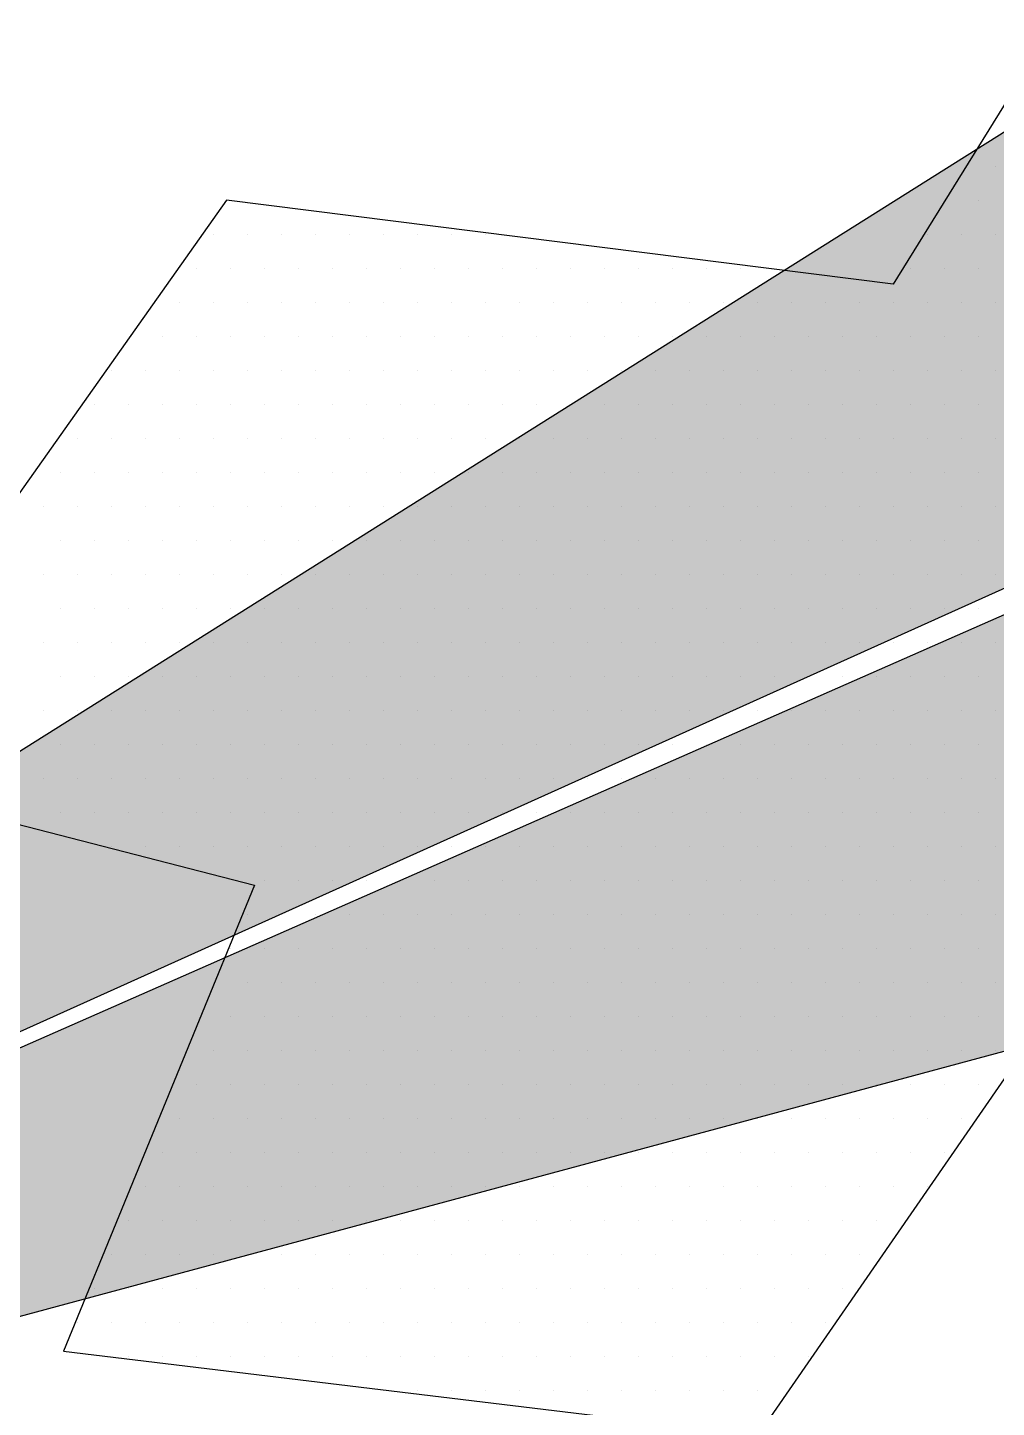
# Paper-space layout 'TOP_A1_00200_01-01-2017_MODELE' of a CAD drawing. Header units: metres. Extents: x 1274 to 2143, y 12 to 312.
# Drawn here: x 2041.346 to 2042.914, y 282.662 to 284.895 of the extents above; entities that cross this region are included whole.
import ezdxf

# ---------------------------------------------------------------- set-up
doc = ezdxf.new("R2010")
doc.units = ezdxf.units.M
doc.header["$LTSCALE"] = 2
doc.set_wipeout_variables(frame=1)
doc.linetypes.add('CACHEX2', pattern=[0.75, 0.5, -0.25])
for name, color, linetype in [('CARTOUCHE', 7, 'Continuous'), ('LOGO', 4, 'Continuous'), ('rosace', 7, 'Continuous')]:
    doc.layers.add(name, color=color, linetype=linetype)

# ---------------------------------------------------------------- blocks, each defined once
blk = doc.blocks.new('A$C715108E3')
at = {"layer": 'LOGO', "color": 131}
for p, q in [((-14.5836, -13.6058), (-14.5836, -13.6058)), ((-14.6407, -13.6984), (-14.6407, -13.6984)), ((-14.5613, -13.6984), (-14.5613, -13.6984)), ((-14.6971, -13.7897), (-14.6971, -13.7897)), ((-14.607, -13.7897), (-14.607, -13.7897)), ((-16.7004, -13.8809), (-16.7004, -13.8809)), ((-16.6712, -13.8809), (-16.6712, -13.8809)), ((-16.5793, -13.8809), (-16.5793, -13.8809)), ((-16.4873, -13.8809), (-16.4873, -13.8809)), ((-16.3953, -13.8809), (-16.3953, -13.8809)), ((-16.304, -13.8809), (-16.304, -13.8809)), ((-16.212, -13.8809), (-16.212, -13.8809)), ((-16.1203, -13.8809), (-16.1203, -13.8809)), ((-16.0287, -13.8809), (-16.0287, -13.8809)), ((-15.9369, -13.8809), (-15.9369, -13.8809)), ((-14.7543, -13.8809), (-14.7543, -13.8809)), ((-14.7445, -13.8809), (-14.7445, -13.8809)), ((-14.6527, -13.8809), (-14.6527, -13.8809)), ((-14.5613, -13.8809), (-14.5613, -13.8809)), ((-16.7658, -13.9735), (-16.7658, -13.9735)), ((-16.7169, -13.9735), (-16.7169, -13.9735)), ((-16.6249, -13.9735), (-16.6249, -13.9735)), ((-16.5336, -13.9735), (-16.5336, -13.9735)), ((-16.4418, -13.9735), (-16.4418, -13.9735)), ((-16.3497, -13.9735), (-16.3497, -13.9735)), ((-16.2577, -13.9735), (-16.2577, -13.9735)), ((-16.1666, -13.9735), (-16.1666, -13.9735)), ((-16.0744, -13.9735), (-16.0744, -13.9735)), ((-15.9828, -13.9735), (-15.9828, -13.9735)), ((-15.8915, -13.9735), (-15.8915, -13.9735)), ((-15.7995, -13.9735), (-15.7995, -13.9735)), ((-15.7075, -13.9735), (-15.7075, -13.9735)), ((-15.616, -13.9735), (-15.616, -13.9735)), ((-15.5242, -13.9735), (-15.5242, -13.9735)), ((-15.4324, -13.9735), (-15.4324, -13.9735)), ((-15.3409, -13.9735), (-15.3409, -13.9735)), ((-15.2491, -13.9735), (-15.2491, -13.9735)), ((-14.8107, -13.9735), (-14.8107, -13.9735)), ((-14.7903, -13.9735), (-14.7903, -13.9735)), ((-14.6988, -13.9735), (-14.6988, -13.9735)), ((-14.607, -13.9735), (-14.607, -13.9735)), ((-16.8306, -14.0648), (-16.8306, -14.0648)), ((-16.7626, -14.0648), (-16.7626, -14.0648)), ((-16.6712, -14.0648), (-16.6712, -14.0648)), ((-16.5793, -14.0648), (-16.5793, -14.0648)), ((-16.4873, -14.0648), (-16.4873, -14.0648)), ((-16.3953, -14.0648), (-16.3953, -14.0648)), ((-16.304, -14.0648), (-16.304, -14.0648)), ((-16.212, -14.0648), (-16.212, -14.0648)), ((-16.1203, -14.0648), (-16.1203, -14.0648)), ((-16.0287, -14.0648), (-16.0287, -14.0648)), ((-15.9369, -14.0648), (-15.9369, -14.0648)), ((-15.845, -14.0648), (-15.845, -14.0648)), ((-15.754, -14.0648), (-15.754, -14.0648)), ((-15.6619, -14.0648), (-15.6619, -14.0648)), ((-15.5699, -14.0648), (-15.5699, -14.0648)), ((-15.4786, -14.0648), (-15.4786, -14.0648)), ((-15.3866, -14.0648), (-15.3866, -14.0648)), ((-15.2948, -14.0648), (-15.2948, -14.0648)), ((-15.203, -14.0648), (-15.203, -14.0648)), ((-15.1117, -14.0648), (-15.1117, -14.0648)), ((-15.0197, -14.0648), (-15.0197, -14.0648)), ((-14.9278, -14.0648), (-14.9278, -14.0648)), ((-14.8364, -14.0648), (-14.8364, -14.0648)), ((-14.7444, -14.0648), (-14.7444, -14.0648)), ((-14.6527, -14.0648), (-14.6527, -14.0648)), ((-14.5611, -14.0648), (-14.5611, -14.0648)), ((-16.8957, -14.1574), (-16.8957, -14.1574)), ((-16.8087, -14.1574), (-16.8087, -14.1574)), ((-16.7169, -14.1574), (-16.7169, -14.1574)), ((-16.6249, -14.1574), (-16.6249, -14.1574)), ((-16.5336, -14.1574), (-16.5336, -14.1574)), ((-16.4418, -14.1574), (-16.4418, -14.1574)), ((-16.3497, -14.1574), (-16.3497, -14.1574)), ((-16.2577, -14.1574), (-16.2577, -14.1574)), ((-16.1666, -14.1574), (-16.1666, -14.1574)), ((-16.0744, -14.1574), (-16.0744, -14.1574)), ((-15.9828, -14.1574), (-15.9828, -14.1574)), ((-15.8915, -14.1574), (-15.8915, -14.1574)), ((-15.7995, -14.1574), (-15.7995, -14.1574)), ((-15.7075, -14.1574), (-15.7075, -14.1574)), ((-15.616, -14.1574), (-15.616, -14.1574)), ((-15.5242, -14.1574), (-15.5242, -14.1574)), ((-15.4324, -14.1574), (-15.4324, -14.1574)), ((-15.3409, -14.1574), (-15.3409, -14.1574)), ((-15.2491, -14.1574), (-15.2491, -14.1574)), ((-15.1572, -14.1574), (-15.1572, -14.1574)), ((-15.0652, -14.1574), (-15.0652, -14.1574)), ((-14.9739, -14.1574), (-14.9739, -14.1574)), ((-14.8819, -14.1574), (-14.8819, -14.1574)), ((-14.7903, -14.1574), (-14.7903, -14.1574)), ((-14.6988, -14.1574), (-14.6988, -14.1574)), ((-14.607, -14.1574), (-14.607, -14.1574)), ((-16.9605, -14.2488), (-16.9605, -14.2488)), ((-16.9463, -14.2488), (-16.9463, -14.2488)), ((-16.8544, -14.2488), (-16.8544, -14.2488)), ((-16.7626, -14.2488), (-16.7626, -14.2488)), ((-16.6712, -14.2488), (-16.6712, -14.2488)), ((-16.5793, -14.2488), (-16.5793, -14.2488)), ((-16.4873, -14.2488), (-16.4873, -14.2488)), ((-16.3953, -14.2488), (-16.3953, -14.2488)), ((-16.304, -14.2488), (-16.304, -14.2488)), ((-16.212, -14.2488), (-16.212, -14.2488)), ((-16.1203, -14.2488), (-16.1203, -14.2488)), ((-16.0287, -14.2488), (-16.0287, -14.2488)), ((-15.9369, -14.2488), (-15.9369, -14.2488)), ((-15.845, -14.2488), (-15.845, -14.2488)), ((-15.754, -14.2488), (-15.754, -14.2488)), ((-15.6619, -14.2488), (-15.6619, -14.2488)), ((-15.5699, -14.2488), (-15.5699, -14.2488)), ((-15.4786, -14.2488), (-15.4786, -14.2488)), ((-15.3866, -14.2488), (-15.3866, -14.2488)), ((-15.2948, -14.2488), (-15.2948, -14.2488)), ((-15.203, -14.2488), (-15.203, -14.2488)), ((-15.1117, -14.2488), (-15.1117, -14.2488)), ((-15.0197, -14.2488), (-15.0197, -14.2488)), ((-14.9278, -14.2488), (-14.9278, -14.2488)), ((-14.8364, -14.2488), (-14.8364, -14.2488)), ((-14.7444, -14.2488), (-14.7444, -14.2488)), ((-14.6527, -14.2488), (-14.6527, -14.2488)), ((-14.5611, -14.2488), (-14.5611, -14.2488)), ((-17.0254, -14.3401), (-17.0254, -14.3401)), ((-16.992, -14.3401), (-16.992, -14.3401)), ((-16.9002, -14.3401), (-16.9002, -14.3401)), ((-16.8087, -14.3401), (-16.8087, -14.3401)), ((-16.7169, -14.3401), (-16.7169, -14.3401)), ((-16.6249, -14.3401), (-16.6249, -14.3401)), ((-16.5336, -14.3401), (-16.5336, -14.3401)), ((-16.4418, -14.3401), (-16.4418, -14.3401)), ((-16.3497, -14.3401), (-16.3497, -14.3401)), ((-16.2577, -14.3401), (-16.2577, -14.3401)), ((-16.1666, -14.3401), (-16.1666, -14.3401)), ((-16.0744, -14.3401), (-16.0744, -14.3401)), ((-15.9828, -14.3401), (-15.9828, -14.3401)), ((-15.8915, -14.3401), (-15.8915, -14.3401)), ((-15.7995, -14.3401), (-15.7995, -14.3401)), ((-15.7075, -14.3401), (-15.7075, -14.3401)), ((-15.616, -14.3401), (-15.616, -14.3401)), ((-15.5242, -14.3401), (-15.5242, -14.3401)), ((-15.4324, -14.3401), (-15.4324, -14.3401)), ((-15.3409, -14.3401), (-15.3409, -14.3401)), ((-15.2491, -14.3401), (-15.2491, -14.3401)), ((-15.1572, -14.3401), (-15.1572, -14.3401)), ((-15.0652, -14.3401), (-15.0652, -14.3401)), ((-14.9739, -14.3401), (-14.9739, -14.3401)), ((-14.8819, -14.3401), (-14.8819, -14.3401)), ((-14.7903, -14.3401), (-14.7903, -14.3401)), ((-14.6988, -14.3401), (-14.6988, -14.3401)), ((-14.607, -14.3401), (-14.607, -14.3401)), ((-17.0906, -14.4325), (-17.0906, -14.4325)), ((-17.0377, -14.4325), (-17.0377, -14.4325)), ((-16.9463, -14.4325), (-16.9463, -14.4325)), ((-16.8544, -14.4325), (-16.8544, -14.4325)), ((-16.7626, -14.4325), (-16.7626, -14.4325)), ((-16.6712, -14.4325), (-16.6712, -14.4325)), ((-16.5793, -14.4325), (-16.5793, -14.4325)), ((-16.4873, -14.4325), (-16.4873, -14.4325)), ((-16.3953, -14.4325), (-16.3953, -14.4325)), ((-16.304, -14.4325), (-16.304, -14.4325)), ((-16.212, -14.4325), (-16.212, -14.4325)), ((-16.1203, -14.4325), (-16.1203, -14.4325)), ((-16.0287, -14.4325), (-16.0287, -14.4325)), ((-15.9369, -14.4325), (-15.9369, -14.4325)), ((-15.845, -14.4325), (-15.845, -14.4325)), ((-15.754, -14.4325), (-15.754, -14.4325)), ((-15.6619, -14.4325), (-15.6619, -14.4325)), ((-15.5699, -14.4325), (-15.5699, -14.4325)), ((-15.4786, -14.4325), (-15.4786, -14.4325)), ((-15.3866, -14.4325), (-15.3866, -14.4325)), ((-15.2948, -14.4325), (-15.2948, -14.4325)), ((-15.203, -14.4325), (-15.203, -14.4325)), ((-15.1117, -14.4325), (-15.1117, -14.4325)), ((-15.0197, -14.4325), (-15.0197, -14.4325)), ((-14.9278, -14.4325), (-14.9278, -14.4325)), ((-14.8364, -14.4325), (-14.8364, -14.4325)), ((-14.7444, -14.4325), (-14.7444, -14.4325)), ((-14.6527, -14.4325), (-14.6527, -14.4325)), ((-14.5611, -14.4325), (-14.5611, -14.4325)), ((-17.1551, -14.5238), (-17.1551, -14.5238)), ((-17.0838, -14.5238), (-17.0838, -14.5238)), ((-16.992, -14.5238), (-16.992, -14.5238)), ((-16.9002, -14.5238), (-16.9002, -14.5238)), ((-16.8087, -14.5238), (-16.8087, -14.5238)), ((-16.7169, -14.5238), (-16.7169, -14.5238)), ((-16.6249, -14.5238), (-16.6249, -14.5238)), ((-16.5336, -14.5238), (-16.5336, -14.5238)), ((-16.4418, -14.5238), (-16.4418, -14.5238)), ((-16.3497, -14.5238), (-16.3497, -14.5238)), ((-16.2577, -14.5238), (-16.2577, -14.5238)), ((-16.1666, -14.5238), (-16.1666, -14.5238)), ((-16.0744, -14.5238), (-16.0744, -14.5238)), ((-15.9828, -14.5238), (-15.9828, -14.5238)), ((-15.8915, -14.5238), (-15.8915, -14.5238)), ((-15.7995, -14.5238), (-15.7995, -14.5238)), ((-15.7075, -14.5238), (-15.7075, -14.5238)), ((-15.616, -14.5238), (-15.616, -14.5238)), ((-15.5242, -14.5238), (-15.5242, -14.5238)), ((-15.4324, -14.5238), (-15.4324, -14.5238)), ((-15.3409, -14.5238), (-15.3409, -14.5238)), ((-15.2491, -14.5238), (-15.2491, -14.5238)), ((-15.1572, -14.5238), (-15.1572, -14.5238)), ((-15.0652, -14.5238), (-15.0652, -14.5238)), ((-14.9739, -14.5238), (-14.9739, -14.5238)), ((-14.8819, -14.5238), (-14.8819, -14.5238)), ((-14.7903, -14.5238), (-14.7903, -14.5238)), ((-14.6988, -14.5238), (-14.6988, -14.5238)), ((-14.607, -14.5238), (-14.607, -14.5238)), ((-17.1296, -14.6152), (-17.1296, -14.6152)), ((-17.0377, -14.6152), (-17.0377, -14.6152)), ((-16.9463, -14.6152), (-16.9463, -14.6152)), ((-16.8544, -14.6152), (-16.8544, -14.6152)), ((-16.7626, -14.6152), (-16.7626, -14.6152)), ((-16.6712, -14.6152), (-16.6712, -14.6152)), ((-16.5793, -14.6152), (-16.5793, -14.6152)), ((-16.4873, -14.6152), (-16.4873, -14.6152)), ((-16.3953, -14.6152), (-16.3953, -14.6152)), ((-16.304, -14.6152), (-16.304, -14.6152)), ((-16.212, -14.6152), (-16.212, -14.6152)), ((-16.1203, -14.6152), (-16.1203, -14.6152)), ((-16.0287, -14.6152), (-16.0287, -14.6152)), ((-15.9369, -14.6152), (-15.9369, -14.6152)), ((-15.845, -14.6152), (-15.845, -14.6152)), ((-15.754, -14.6152), (-15.754, -14.6152)), ((-15.6619, -14.6152), (-15.6619, -14.6152)), ((-15.5699, -14.6152), (-15.5699, -14.6152)), ((-15.4786, -14.6152), (-15.4786, -14.6152)), ((-15.3866, -14.6152), (-15.3866, -14.6152)), ((-15.2948, -14.6152), (-15.2948, -14.6152)), ((-15.203, -14.6152), (-15.203, -14.6152)), ((-15.1117, -14.6152), (-15.1117, -14.6152)), ((-15.0197, -14.6152), (-15.0197, -14.6152)), ((-14.9278, -14.6152), (-14.9278, -14.6152)), ((-14.8364, -14.6152), (-14.8364, -14.6152)), ((-14.7444, -14.6152), (-14.7444, -14.6152)), ((-14.6527, -14.6152), (-14.6527, -14.6152)), ((-14.5611, -14.6152), (-14.5611, -14.6152)), ((-17.0838, -14.7076), (-17.0838, -14.7076)), ((-16.992, -14.7076), (-16.992, -14.7076)), ((-16.9002, -14.7076), (-16.9002, -14.7076)), ((-16.8087, -14.7076), (-16.8087, -14.7076)), ((-16.7169, -14.7076), (-16.7169, -14.7076)), ((-16.6249, -14.7076), (-16.6249, -14.7076)), ((-16.5336, -14.7076), (-16.5336, -14.7076)), ((-16.4418, -14.7076), (-16.4418, -14.7076)), ((-16.3497, -14.7076), (-16.3497, -14.7076)), ((-16.2577, -14.7076), (-16.2577, -14.7076)), ((-16.1666, -14.7076), (-16.1666, -14.7076)), ((-16.0744, -14.7076), (-16.0744, -14.7076)), ((-15.9828, -14.7076), (-15.9828, -14.7076)), ((-15.8915, -14.7076), (-15.8915, -14.7076)), ((-15.7995, -14.7076), (-15.7995, -14.7076)), ((-15.7075, -14.7076), (-15.7075, -14.7076)), ((-15.616, -14.7076), (-15.616, -14.7076)), ((-15.5242, -14.7076), (-15.5242, -14.7076)), ((-15.4324, -14.7076), (-15.4324, -14.7076)), ((-15.3409, -14.7076), (-15.3409, -14.7076)), ((-15.2491, -14.7076), (-15.2491, -14.7076)), ((-15.1572, -14.7076), (-15.1572, -14.7076)), ((-15.0652, -14.7076), (-15.0652, -14.7076)), ((-14.9739, -14.7076), (-14.9739, -14.7076)), ((-14.8819, -14.7076), (-14.8819, -14.7076)), ((-14.7903, -14.7076), (-14.7903, -14.7076)), ((-14.6988, -14.7076), (-14.6988, -14.7076)), ((-14.607, -14.7076), (-14.607, -14.7076)), ((-17.1296, -14.7991), (-17.1296, -14.7991)), ((-17.0377, -14.7991), (-17.0377, -14.7991)), ((-16.9463, -14.7991), (-16.9463, -14.7991)), ((-16.8544, -14.7991), (-16.8544, -14.7991)), ((-16.7626, -14.7991), (-16.7626, -14.7991)), ((-16.6712, -14.7991), (-16.6712, -14.7991)), ((-16.5793, -14.7991), (-16.5793, -14.7991)), ((-16.4873, -14.7991), (-16.4873, -14.7991)), ((-16.3953, -14.7991), (-16.3953, -14.7991)), ((-16.304, -14.7991), (-16.304, -14.7991)), ((-16.212, -14.7991), (-16.212, -14.7991)), ((-16.1203, -14.7991), (-16.1203, -14.7991)), ((-16.0287, -14.7991), (-16.0287, -14.7991)), ((-15.9369, -14.7991), (-15.9369, -14.7991)), ((-15.845, -14.7991), (-15.845, -14.7991)), ((-15.754, -14.7991), (-15.754, -14.7991)), ((-15.6619, -14.7991), (-15.6619, -14.7991)), ((-15.5699, -14.7991), (-15.5699, -14.7991)), ((-15.4786, -14.7991), (-15.4786, -14.7991)), ((-15.3866, -14.7991), (-15.3866, -14.7991)), ((-15.2948, -14.7991), (-15.2948, -14.7991)), ((-15.203, -14.7991), (-15.203, -14.7991)), ((-15.1117, -14.7991), (-15.1117, -14.7991)), ((-15.0197, -14.7991), (-15.0197, -14.7991)), ((-14.9278, -14.7991), (-14.9278, -14.7991)), ((-14.8364, -14.7991), (-14.8364, -14.7991)), ((-14.7444, -14.7991), (-14.7444, -14.7991)), ((-14.6527, -14.7991), (-14.6527, -14.7991)), ((-14.5611, -14.7991), (-14.5611, -14.7991)), ((-17.0838, -14.8905), (-17.0838, -14.8905)), ((-16.992, -14.8905), (-16.992, -14.8905)), ((-16.9002, -14.8905), (-16.9002, -14.8905)), ((-16.8087, -14.8905), (-16.8087, -14.8905)), ((-16.7169, -14.8905), (-16.7169, -14.8905)), ((-16.6249, -14.8905), (-16.6249, -14.8905)), ((-16.5336, -14.8905), (-16.5336, -14.8905)), ((-16.4418, -14.8905), (-16.4418, -14.8905)), ((-16.3497, -14.8905), (-16.3497, -14.8905)), ((-16.2577, -14.8905), (-16.2577, -14.8905)), ((-16.1666, -14.8905), (-16.1666, -14.8905)), ((-16.0744, -14.8905), (-16.0744, -14.8905)), ((-15.9828, -14.8905), (-15.9828, -14.8905)), ((-15.8915, -14.8905), (-15.8915, -14.8905)), ((-15.7995, -14.8905), (-15.7995, -14.8905)), ((-15.7075, -14.8905), (-15.7075, -14.8905)), ((-15.616, -14.8905), (-15.616, -14.8905)), ((-15.5242, -14.8905), (-15.5242, -14.8905)), ((-15.4324, -14.8905), (-15.4324, -14.8905)), ((-15.3409, -14.8905), (-15.3409, -14.8905)), ((-15.2491, -14.8905), (-15.2491, -14.8905)), ((-15.1572, -14.8905), (-15.1572, -14.8905)), ((-15.0652, -14.8905), (-15.0652, -14.8905)), ((-14.9739, -14.8905), (-14.9739, -14.8905)), ((-14.8819, -14.8905), (-14.8819, -14.8905)), ((-14.7903, -14.8905), (-14.7903, -14.8905)), ((-14.6988, -14.8905), (-14.6988, -14.8905)), ((-14.607, -14.8905), (-14.607, -14.8905)), ((-17.1296, -14.9827), (-17.1296, -14.9827)), ((-17.0377, -14.9827), (-17.0377, -14.9827)), ((-16.9463, -14.9827), (-16.9463, -14.9827)), ((-16.8544, -14.9827), (-16.8544, -14.9827)), ((-16.7626, -14.9827), (-16.7626, -14.9827)), ((-16.6712, -14.9827), (-16.6712, -14.9827)), ((-16.5793, -14.9827), (-16.5793, -14.9827)), ((-16.4873, -14.9827), (-16.4873, -14.9827)), ((-16.3953, -14.9827), (-16.3953, -14.9827)), ((-16.304, -14.9827), (-16.304, -14.9827)), ((-16.212, -14.9827), (-16.212, -14.9827)), ((-16.1203, -14.9827), (-16.1203, -14.9827)), ((-16.0287, -14.9827), (-16.0287, -14.9827)), ((-15.9369, -14.9827), (-15.9369, -14.9827)), ((-15.845, -14.9827), (-15.845, -14.9827)), ((-15.754, -14.9827), (-15.754, -14.9827)), ((-15.6619, -14.9827), (-15.6619, -14.9827)), ((-15.5699, -14.9827), (-15.5699, -14.9827)), ((-15.4786, -14.9827), (-15.4786, -14.9827)), ((-15.3866, -14.9827), (-15.3866, -14.9827)), ((-15.2948, -14.9827), (-15.2948, -14.9827)), ((-15.203, -14.9827), (-15.203, -14.9827)), ((-15.1117, -14.9827), (-15.1117, -14.9827)), ((-15.0197, -14.9827), (-15.0197, -14.9827)), ((-14.9278, -14.9827), (-14.9278, -14.9827)), ((-14.8364, -14.9827), (-14.8364, -14.9827)), ((-14.7444, -14.9827), (-14.7444, -14.9827)), ((-14.6527, -14.9827), (-14.6527, -14.9827)), ((-14.5611, -14.9827), (-14.5611, -14.9827)), ((-17.0838, -15.0742), (-17.0838, -15.0742)), ((-16.992, -15.0742), (-16.992, -15.0742)), ((-16.9002, -15.0742), (-16.9002, -15.0742)), ((-16.8087, -15.0742), (-16.8087, -15.0742)), ((-16.7169, -15.0742), (-16.7169, -15.0742)), ((-16.6249, -15.0742), (-16.6249, -15.0742)), ((-16.5336, -15.0742), (-16.5336, -15.0742)), ((-16.4418, -15.0742), (-16.4418, -15.0742)), ((-16.3497, -15.0742), (-16.3497, -15.0742)), ((-16.2577, -15.0742), (-16.2577, -15.0742)), ((-16.1666, -15.0742), (-16.1666, -15.0742)), ((-16.0744, -15.0742), (-16.0744, -15.0742)), ((-15.9828, -15.0742), (-15.9828, -15.0742)), ((-15.8915, -15.0742), (-15.8915, -15.0742)), ((-15.7995, -15.0742), (-15.7995, -15.0742)), ((-15.7075, -15.0742), (-15.7075, -15.0742)), ((-15.616, -15.0742), (-15.616, -15.0742)), ((-15.5242, -15.0742), (-15.5242, -15.0742)), ((-15.4324, -15.0742), (-15.4324, -15.0742)), ((-15.3409, -15.0742), (-15.3409, -15.0742)), ((-15.2491, -15.0742), (-15.2491, -15.0742)), ((-15.1572, -15.0742), (-15.1572, -15.0742)), ((-15.0652, -15.0742), (-15.0652, -15.0742)), ((-14.9739, -15.0742), (-14.9739, -15.0742)), ((-14.8819, -15.0742), (-14.8819, -15.0742)), ((-14.7903, -15.0742), (-14.7903, -15.0742)), ((-14.6988, -15.0742), (-14.6988, -15.0742)), ((-14.607, -15.0742), (-14.607, -15.0742)), ((-17.1296, -15.1655), (-17.1296, -15.1655)), ((-17.0377, -15.1655), (-17.0377, -15.1655)), ((-16.9463, -15.1655), (-16.9463, -15.1655)), ((-16.8544, -15.1655), (-16.8544, -15.1655)), ((-16.7626, -15.1655), (-16.7626, -15.1655)), ((-16.6712, -15.1655), (-16.6712, -15.1655)), ((-16.5793, -15.1655), (-16.5793, -15.1655)), ((-16.4873, -15.1655), (-16.4873, -15.1655)), ((-16.3953, -15.1655), (-16.3953, -15.1655)), ((-16.304, -15.1655), (-16.304, -15.1655)), ((-16.212, -15.1655), (-16.212, -15.1655)), ((-16.1203, -15.1655), (-16.1203, -15.1655)), ((-16.0287, -15.1655), (-16.0287, -15.1655)), ((-15.9369, -15.1655), (-15.9369, -15.1655)), ((-15.845, -15.1655), (-15.845, -15.1655)), ((-15.754, -15.1655), (-15.754, -15.1655)), ((-15.6619, -15.1655), (-15.6619, -15.1655)), ((-15.5699, -15.1655), (-15.5699, -15.1655)), ((-15.4786, -15.1655), (-15.4786, -15.1655)), ((-15.3866, -15.1655), (-15.3866, -15.1655)), ((-15.2948, -15.1655), (-15.2948, -15.1655)), ((-15.203, -15.1655), (-15.203, -15.1655)), ((-15.1117, -15.1655), (-15.1117, -15.1655)), ((-15.0197, -15.1655), (-15.0197, -15.1655)), ((-14.9278, -15.1655), (-14.9278, -15.1655)), ((-14.8364, -15.1655), (-14.8364, -15.1655)), ((-14.7444, -15.1655), (-14.7444, -15.1655)), ((-14.6527, -15.1655), (-14.6527, -15.1655)), ((-14.5611, -15.1655), (-14.5611, -15.1655)), ((-17.0838, -15.2579), (-17.0838, -15.2579)), ((-16.992, -15.2579), (-16.992, -15.2579)), ((-16.9002, -15.2579), (-16.9002, -15.2579)), ((-16.8087, -15.2579), (-16.8087, -15.2579)), ((-16.7169, -15.2579), (-16.7169, -15.2579)), ((-16.6249, -15.2579), (-16.6249, -15.2579)), ((-16.5336, -15.2579), (-16.5336, -15.2579)), ((-16.4418, -15.2579), (-16.4418, -15.2579)), ((-16.3497, -15.2579), (-16.3497, -15.2579)), ((-16.2577, -15.2579), (-16.2577, -15.2579)), ((-16.1666, -15.2579), (-16.1666, -15.2579)), ((-16.0744, -15.2579), (-16.0744, -15.2579)), ((-15.9828, -15.2579), (-15.9828, -15.2579)), ((-15.8915, -15.2579), (-15.8915, -15.2579)), ((-15.7995, -15.2579), (-15.7995, -15.2579)), ((-15.7075, -15.2579), (-15.7075, -15.2579)), ((-15.616, -15.2579), (-15.616, -15.2579)), ((-15.5242, -15.2579), (-15.5242, -15.2579)), ((-15.4324, -15.2579), (-15.4324, -15.2579)), ((-15.3409, -15.2579), (-15.3409, -15.2579)), ((-15.2491, -15.2579), (-15.2491, -15.2579)), ((-15.1572, -15.2579), (-15.1572, -15.2579)), ((-15.0652, -15.2579), (-15.0652, -15.2579)), ((-14.9739, -15.2579), (-14.9739, -15.2579)), ((-14.8819, -15.2579), (-14.8819, -15.2579)), ((-14.7903, -15.2579), (-14.7903, -15.2579)), ((-14.6988, -15.2579), (-14.6988, -15.2579)), ((-14.607, -15.2579), (-14.607, -15.2579)), ((-17.1296, -15.3493), (-17.1296, -15.3493)), ((-17.0377, -15.3493), (-17.0377, -15.3493)), ((-16.9463, -15.3493), (-16.9463, -15.3493)), ((-16.8544, -15.3493), (-16.8544, -15.3493)), ((-16.7626, -15.3493), (-16.7626, -15.3493)), ((-16.6712, -15.3493), (-16.6712, -15.3493)), ((-16.5793, -15.3493), (-16.5793, -15.3493)), ((-16.4873, -15.3493), (-16.4873, -15.3493)), ((-16.3953, -15.3493), (-16.3953, -15.3493)), ((-16.304, -15.3493), (-16.304, -15.3493)), ((-16.212, -15.3493), (-16.212, -15.3493)), ((-16.1203, -15.3493), (-16.1203, -15.3493)), ((-16.0287, -15.3493), (-16.0287, -15.3493)), ((-15.9369, -15.3493), (-15.9369, -15.3493)), ((-15.845, -15.3493), (-15.845, -15.3493)), ((-15.754, -15.3493), (-15.754, -15.3493)), ((-15.6619, -15.3493), (-15.6619, -15.3493)), ((-15.5699, -15.3493), (-15.5699, -15.3493)), ((-15.4786, -15.3493), (-15.4786, -15.3493)), ((-15.3866, -15.3493), (-15.3866, -15.3493)), ((-15.2948, -15.3493), (-15.2948, -15.3493)), ((-15.203, -15.3493), (-15.203, -15.3493)), ((-15.1117, -15.3493), (-15.1117, -15.3493)), ((-15.0197, -15.3493), (-15.0197, -15.3493)), ((-14.9278, -15.3493), (-14.9278, -15.3493)), ((-14.8364, -15.3493), (-14.8364, -15.3493)), ((-14.7444, -15.3493), (-14.7444, -15.3493)), ((-14.6527, -15.3493), (-14.6527, -15.3493)), ((-14.5611, -15.3493), (-14.5611, -15.3493)), ((-17.0838, -15.4406), (-17.0838, -15.4406)), ((-16.992, -15.4406), (-16.992, -15.4406)), ((-16.9002, -15.4406), (-16.9002, -15.4406)), ((-16.8087, -15.4406), (-16.8087, -15.4406)), ((-16.7169, -15.4406), (-16.7169, -15.4406)), ((-16.6249, -15.4406), (-16.6249, -15.4406)), ((-16.5336, -15.4406), (-16.5336, -15.4406)), ((-16.4418, -15.4406), (-16.4418, -15.4406)), ((-16.3497, -15.4406), (-16.3497, -15.4406)), ((-16.2577, -15.4406), (-16.2577, -15.4406)), ((-16.1666, -15.4406), (-16.1666, -15.4406)), ((-16.0744, -15.4406), (-16.0744, -15.4406)), ((-15.9828, -15.4406), (-15.9828, -15.4406)), ((-15.8915, -15.4406), (-15.8915, -15.4406)), ((-15.7995, -15.4406), (-15.7995, -15.4406)), ((-15.7075, -15.4406), (-15.7075, -15.4406)), ((-15.616, -15.4406), (-15.616, -15.4406)), ((-15.5242, -15.4406), (-15.5242, -15.4406)), ((-15.4324, -15.4406), (-15.4324, -15.4406)), ((-15.3409, -15.4406), (-15.3409, -15.4406)), ((-15.2491, -15.4406), (-15.2491, -15.4406)), ((-15.1572, -15.4406), (-15.1572, -15.4406)), ((-15.0652, -15.4406), (-15.0652, -15.4406)), ((-14.9739, -15.4406), (-14.9739, -15.4406)), ((-14.8819, -15.4406), (-14.8819, -15.4406)), ((-14.7903, -15.4406), (-14.7903, -15.4406)), ((-14.6988, -15.4406), (-14.6988, -15.4406)), ((-14.607, -15.4406), (-14.607, -15.4406)), ((-16.9669, -15.5332), (-16.9669, -15.5332)), ((-16.9463, -15.5332), (-16.9463, -15.5332)), ((-16.8544, -15.5332), (-16.8544, -15.5332)), ((-16.7626, -15.5332), (-16.7626, -15.5332)), ((-16.6712, -15.5332), (-16.6712, -15.5332)), ((-16.5793, -15.5332), (-16.5793, -15.5332)), ((-16.4873, -15.5332), (-16.4873, -15.5332)), ((-16.3953, -15.5332), (-16.3953, -15.5332)), ((-16.304, -15.5332), (-16.304, -15.5332)), ((-16.212, -15.5332), (-16.212, -15.5332)), ((-16.1203, -15.5332), (-16.1203, -15.5332)), ((-16.0287, -15.5332), (-16.0287, -15.5332)), ((-15.9369, -15.5332), (-15.9369, -15.5332)), ((-15.845, -15.5332), (-15.845, -15.5332)), ((-15.754, -15.5332), (-15.754, -15.5332)), ((-15.6619, -15.5332), (-15.6619, -15.5332)), ((-15.5699, -15.5332), (-15.5699, -15.5332)), ((-15.4786, -15.5332), (-15.4786, -15.5332)), ((-15.3866, -15.5332), (-15.3866, -15.5332)), ((-15.2948, -15.5332), (-15.2948, -15.5332)), ((-15.203, -15.5332), (-15.203, -15.5332)), ((-15.1117, -15.5332), (-15.1117, -15.5332)), ((-15.0197, -15.5332), (-15.0197, -15.5332)), ((-14.9278, -15.5332), (-14.9278, -15.5332)), ((-14.8364, -15.5332), (-14.8364, -15.5332)), ((-14.7444, -15.5332), (-14.7444, -15.5332)), ((-14.6527, -15.5332), (-14.6527, -15.5332)), ((-14.5611, -15.5332), (-14.5611, -15.5332)), ((-16.6116, -15.6246), (-16.6116, -15.6246)), ((-16.5336, -15.6246), (-16.5336, -15.6246)), ((-16.4418, -15.6246), (-16.4418, -15.6246)), ((-16.3497, -15.6246), (-16.3497, -15.6246)), ((-16.2577, -15.6246), (-16.2577, -15.6246)), ((-16.1666, -15.6246), (-16.1666, -15.6246)), ((-16.0744, -15.6246), (-16.0744, -15.6246)), ((-15.9828, -15.6246), (-15.9828, -15.6246)), ((-15.8915, -15.6246), (-15.8915, -15.6246)), ((-15.7995, -15.6246), (-15.7995, -15.6246)), ((-15.7075, -15.6246), (-15.7075, -15.6246)), ((-15.616, -15.6246), (-15.616, -15.6246)), ((-15.5242, -15.6246), (-15.5242, -15.6246)), ((-15.4324, -15.6246), (-15.4324, -15.6246)), ((-15.3409, -15.6246), (-15.3409, -15.6246)), ((-15.2491, -15.6246), (-15.2491, -15.6246)), ((-15.1572, -15.6246), (-15.1572, -15.6246)), ((-15.0652, -15.6246), (-15.0652, -15.6246)), ((-14.9739, -15.6246), (-14.9739, -15.6246)), ((-14.8819, -15.6246), (-14.8819, -15.6246)), ((-14.7903, -15.6246), (-14.7903, -15.6246)), ((-14.6988, -15.6246), (-14.6988, -15.6246)), ((-14.607, -15.6246), (-14.607, -15.6246)), ((-16.5928, -15.7159), (-16.5928, -15.7159)), ((-16.5793, -15.7159), (-16.5793, -15.7159)), ((-16.4873, -15.7159), (-16.4873, -15.7159)), ((-16.3953, -15.7159), (-16.3953, -15.7159)), ((-16.304, -15.7159), (-16.304, -15.7159)), ((-16.212, -15.7159), (-16.212, -15.7159)), ((-16.1203, -15.7159), (-16.1203, -15.7159)), ((-16.0287, -15.7159), (-16.0287, -15.7159)), ((-15.9369, -15.7159), (-15.9369, -15.7159)), ((-15.845, -15.7159), (-15.845, -15.7159)), ((-15.754, -15.7159), (-15.754, -15.7159)), ((-15.6619, -15.7159), (-15.6619, -15.7159)), ((-15.5699, -15.7159), (-15.5699, -15.7159)), ((-15.4786, -15.7159), (-15.4786, -15.7159)), ((-15.3866, -15.7159), (-15.3866, -15.7159)), ((-15.2948, -15.7159), (-15.2948, -15.7159)), ((-15.203, -15.7159), (-15.203, -15.7159)), ((-15.1117, -15.7159), (-15.1117, -15.7159)), ((-15.0197, -15.7159), (-15.0197, -15.7159)), ((-14.9278, -15.7159), (-14.9278, -15.7159)), ((-14.8364, -15.7159), (-14.8364, -15.7159)), ((-14.7444, -15.7159), (-14.7444, -15.7159)), ((-14.6527, -15.7159), (-14.6527, -15.7159)), ((-14.5611, -15.7159), (-14.5611, -15.7159)), ((-16.6305, -15.8081), (-16.6305, -15.8081)), ((-16.6249, -15.8081), (-16.6249, -15.8081)), ((-16.5336, -15.8081), (-16.5336, -15.8081)), ((-16.4418, -15.8081), (-16.4418, -15.8081)), ((-16.3497, -15.8081), (-16.3497, -15.8081)), ((-16.2577, -15.8081), (-16.2577, -15.8081)), ((-16.1666, -15.8081), (-16.1666, -15.8081)), ((-16.0744, -15.8081), (-16.0744, -15.8081)), ((-15.9828, -15.8081), (-15.9828, -15.8081)), ((-15.8915, -15.8081), (-15.8915, -15.8081)), ((-15.7995, -15.8081), (-15.7995, -15.8081)), ((-15.7075, -15.8081), (-15.7075, -15.8081)), ((-15.616, -15.8081), (-15.616, -15.8081)), ((-15.5242, -15.8081), (-15.5242, -15.8081)), ((-15.4324, -15.8081), (-15.4324, -15.8081)), ((-15.3409, -15.8081), (-15.3409, -15.8081)), ((-15.2491, -15.8081), (-15.2491, -15.8081)), ((-15.1572, -15.8081), (-15.1572, -15.8081)), ((-15.0652, -15.8081), (-15.0652, -15.8081)), ((-14.9739, -15.8081), (-14.9739, -15.8081)), ((-14.8819, -15.8081), (-14.8819, -15.8081)), ((-14.7903, -15.8081), (-14.7903, -15.8081)), ((-14.6988, -15.8081), (-14.6988, -15.8081)), ((-14.607, -15.8081), (-14.607, -15.8081)), ((-16.6678, -15.8996), (-16.6678, -15.8996)), ((-16.5793, -15.8996), (-16.5793, -15.8996)), ((-16.4873, -15.8996), (-16.4873, -15.8996)), ((-16.3953, -15.8996), (-16.3953, -15.8996)), ((-16.304, -15.8996), (-16.304, -15.8996)), ((-16.212, -15.8996), (-16.212, -15.8996)), ((-16.1203, -15.8996), (-16.1203, -15.8996)), ((-16.0287, -15.8996), (-16.0287, -15.8996)), ((-15.9369, -15.8996), (-15.9369, -15.8996)), ((-15.845, -15.8996), (-15.845, -15.8996)), ((-15.754, -15.8996), (-15.754, -15.8996)), ((-15.6619, -15.8996), (-15.6619, -15.8996)), ((-15.5699, -15.8996), (-15.5699, -15.8996)), ((-15.4786, -15.8996), (-15.4786, -15.8996)), ((-15.3866, -15.8996), (-15.3866, -15.8996)), ((-15.2948, -15.8996), (-15.2948, -15.8996)), ((-15.203, -15.8996), (-15.203, -15.8996)), ((-15.1117, -15.8996), (-15.1117, -15.8996)), ((-15.0197, -15.8996), (-15.0197, -15.8996)), ((-14.9278, -15.8996), (-14.9278, -15.8996)), ((-14.8364, -15.8996), (-14.8364, -15.8996)), ((-14.7444, -15.8996), (-14.7444, -15.8996)), ((-14.6527, -15.8996), (-14.6527, -15.8996)), ((-14.5611, -15.8996), (-14.5611, -15.8996)), ((-16.7056, -15.991), (-16.7056, -15.991)), ((-16.6249, -15.991), (-16.6249, -15.991)), ((-16.5336, -15.991), (-16.5336, -15.991)), ((-16.4418, -15.991), (-16.4418, -15.991)), ((-16.3497, -15.991), (-16.3497, -15.991)), ((-16.2577, -15.991), (-16.2577, -15.991)), ((-16.1666, -15.991), (-16.1666, -15.991)), ((-16.0744, -15.991), (-16.0744, -15.991)), ((-15.9828, -15.991), (-15.9828, -15.991)), ((-15.8915, -15.991), (-15.8915, -15.991)), ((-15.7995, -15.991), (-15.7995, -15.991)), ((-15.7075, -15.991), (-15.7075, -15.991)), ((-15.616, -15.991), (-15.616, -15.991)), ((-15.5242, -15.991), (-15.5242, -15.991)), ((-15.4324, -15.991), (-15.4324, -15.991)), ((-15.3409, -15.991), (-15.3409, -15.991)), ((-15.2491, -15.991), (-15.2491, -15.991)), ((-15.1572, -15.991), (-15.1572, -15.991)), ((-15.0652, -15.991), (-15.0652, -15.991)), ((-14.9739, -15.991), (-14.9739, -15.991)), ((-14.8819, -15.991), (-14.8819, -15.991)), ((-14.7903, -15.991), (-14.7903, -15.991)), ((-14.6988, -15.991), (-14.6988, -15.991)), ((-14.607, -15.991), (-14.607, -15.991)), ((-16.7429, -16.0834), (-16.7429, -16.0834)), ((-16.6712, -16.0834), (-16.6712, -16.0834)), ((-16.5793, -16.0834), (-16.5793, -16.0834)), ((-16.4873, -16.0834), (-16.4873, -16.0834)), ((-16.3953, -16.0834), (-16.3953, -16.0834)), ((-16.304, -16.0834), (-16.304, -16.0834)), ((-16.212, -16.0834), (-16.212, -16.0834)), ((-16.1203, -16.0834), (-16.1203, -16.0834)), ((-16.0287, -16.0834), (-16.0287, -16.0834)), ((-15.9369, -16.0834), (-15.9369, -16.0834)), ((-15.845, -16.0834), (-15.845, -16.0834)), ((-15.754, -16.0834), (-15.754, -16.0834)), ((-15.6619, -16.0834), (-15.6619, -16.0834)), ((-15.5699, -16.0834), (-15.5699, -16.0834)), ((-15.4786, -16.0834), (-15.4786, -16.0834)), ((-15.3866, -16.0834), (-15.3866, -16.0834)), ((-15.2948, -16.0834), (-15.2948, -16.0834)), ((-15.203, -16.0834), (-15.203, -16.0834)), ((-15.1117, -16.0834), (-15.1117, -16.0834)), ((-15.0197, -16.0834), (-15.0197, -16.0834)), ((-14.9278, -16.0834), (-14.9278, -16.0834)), ((-14.8364, -16.0834), (-14.8364, -16.0834)), ((-14.7444, -16.0834), (-14.7444, -16.0834)), ((-14.6527, -16.0834), (-14.6527, -16.0834)), ((-14.5611, -16.0834), (-14.5611, -16.0834)), ((-16.781, -16.1747), (-16.781, -16.1747)), ((-16.7169, -16.1747), (-16.7169, -16.1747)), ((-16.6249, -16.1747), (-16.6249, -16.1747)), ((-16.5336, -16.1747), (-16.5336, -16.1747)), ((-16.4418, -16.1747), (-16.4418, -16.1747)), ((-16.3497, -16.1747), (-16.3497, -16.1747)), ((-16.2577, -16.1747), (-16.2577, -16.1747)), ((-16.1666, -16.1747), (-16.1666, -16.1747)), ((-16.0744, -16.1747), (-16.0744, -16.1747)), ((-15.9828, -16.1747), (-15.9828, -16.1747)), ((-15.8915, -16.1747), (-15.8915, -16.1747)), ((-15.7995, -16.1747), (-15.7995, -16.1747)), ((-15.7075, -16.1747), (-15.7075, -16.1747)), ((-15.616, -16.1747), (-15.616, -16.1747)), ((-15.5242, -16.1747), (-15.5242, -16.1747)), ((-15.4324, -16.1747), (-15.4324, -16.1747)), ((-15.3409, -16.1747), (-15.3409, -16.1747)), ((-15.2491, -16.1747), (-15.2491, -16.1747)), ((-15.1572, -16.1747), (-15.1572, -16.1747)), ((-15.0652, -16.1747), (-15.0652, -16.1747)), ((-14.9739, -16.1747), (-14.9739, -16.1747)), ((-14.8819, -16.1747), (-14.8819, -16.1747)), ((-14.7903, -16.1747), (-14.7903, -16.1747)), ((-14.6988, -16.1747), (-14.6988, -16.1747)), ((-14.607, -16.1747), (-14.607, -16.1747)), ((-16.8185, -16.2673), (-16.8185, -16.2673)), ((-16.7626, -16.2673), (-16.7626, -16.2673)), ((-16.6712, -16.2673), (-16.6712, -16.2673)), ((-16.5793, -16.2673), (-16.5793, -16.2673)), ((-16.4873, -16.2673), (-16.4873, -16.2673)), ((-16.3953, -16.2673), (-16.3953, -16.2673)), ((-16.304, -16.2673), (-16.304, -16.2673)), ((-16.212, -16.2673), (-16.212, -16.2673)), ((-16.1203, -16.2673), (-16.1203, -16.2673)), ((-16.0287, -16.2673), (-16.0287, -16.2673)), ((-15.9369, -16.2673), (-15.9369, -16.2673)), ((-15.845, -16.2673), (-15.845, -16.2673)), ((-15.754, -16.2673), (-15.754, -16.2673)), ((-15.6619, -16.2673), (-15.6619, -16.2673)), ((-15.5699, -16.2673), (-15.5699, -16.2673)), ((-15.4786, -16.2673), (-15.4786, -16.2673)), ((-15.3866, -16.2673), (-15.3866, -16.2673)), ((-15.2948, -16.2673), (-15.2948, -16.2673)), ((-15.203, -16.2673), (-15.203, -16.2673)), ((-15.1117, -16.2673), (-15.1117, -16.2673)), ((-15.0197, -16.2673), (-15.0197, -16.2673)), ((-14.9278, -16.2673), (-14.9278, -16.2673)), ((-14.8364, -16.2673), (-14.8364, -16.2673)), ((-14.7444, -16.2673), (-14.7444, -16.2673)), ((-14.6527, -16.2673), (-14.6527, -16.2673)), ((-16.8559, -16.3587), (-16.8559, -16.3587)), ((-16.8087, -16.3587), (-16.8087, -16.3587)), ((-16.7169, -16.3587), (-16.7169, -16.3587)), ((-16.6249, -16.3587), (-16.6249, -16.3587)), ((-16.5336, -16.3587), (-16.5336, -16.3587)), ((-16.4418, -16.3587), (-16.4418, -16.3587)), ((-16.3497, -16.3587), (-16.3497, -16.3587)), ((-16.2577, -16.3587), (-16.2577, -16.3587)), ((-16.1666, -16.3587), (-16.1666, -16.3587)), ((-16.0744, -16.3587), (-16.0744, -16.3587)), ((-15.9828, -16.3587), (-15.9828, -16.3587)), ((-15.8915, -16.3587), (-15.8915, -16.3587)), ((-15.7995, -16.3587), (-15.7995, -16.3587)), ((-15.7075, -16.3587), (-15.7075, -16.3587)), ((-15.616, -16.3587), (-15.616, -16.3587)), ((-15.5242, -16.3587), (-15.5242, -16.3587)), ((-15.4324, -16.3587), (-15.4324, -16.3587)), ((-15.3409, -16.3587), (-15.3409, -16.3587)), ((-15.2491, -16.3587), (-15.2491, -16.3587)), ((-15.1572, -16.3587), (-15.1572, -16.3587)), ((-15.0652, -16.3587), (-15.0652, -16.3587)), ((-14.9739, -16.3587), (-14.9739, -16.3587)), ((-14.8819, -16.3587), (-14.8819, -16.3587)), ((-14.7903, -16.3587), (-14.7903, -16.3587)), ((-14.6988, -16.3587), (-14.6988, -16.3587)), ((-16.8936, -16.45), (-16.8936, -16.45)), ((-16.8544, -16.45), (-16.8544, -16.45)), ((-16.7626, -16.45), (-16.7626, -16.45)), ((-16.6712, -16.45), (-16.6712, -16.45)), ((-16.5793, -16.45), (-16.5793, -16.45)), ((-16.4873, -16.45), (-16.4873, -16.45)), ((-16.3953, -16.45), (-16.3953, -16.45)), ((-16.304, -16.45), (-16.304, -16.45)), ((-16.212, -16.45), (-16.212, -16.45)), ((-16.1203, -16.45), (-16.1203, -16.45)), ((-16.0287, -16.45), (-16.0287, -16.45)), ((-15.9369, -16.45), (-15.9369, -16.45)), ((-15.845, -16.45), (-15.845, -16.45)), ((-15.754, -16.45), (-15.754, -16.45)), ((-15.6619, -16.45), (-15.6619, -16.45)), ((-15.5699, -16.45), (-15.5699, -16.45)), ((-15.4786, -16.45), (-15.4786, -16.45)), ((-15.3866, -16.45), (-15.3866, -16.45)), ((-15.2948, -16.45), (-15.2948, -16.45)), ((-15.203, -16.45), (-15.203, -16.45)), ((-15.1117, -16.45), (-15.1117, -16.45)), ((-15.0197, -16.45), (-15.0197, -16.45)), ((-14.9278, -16.45), (-14.9278, -16.45)), ((-14.8364, -16.45), (-14.8364, -16.45)), ((-14.7444, -16.45), (-14.7444, -16.45)), ((-16.9313, -16.5424), (-16.9313, -16.5424)), ((-16.9002, -16.5424), (-16.9002, -16.5424)), ((-16.8087, -16.5424), (-16.8087, -16.5424)), ((-16.7169, -16.5424), (-16.7169, -16.5424)), ((-16.6249, -16.5424), (-16.6249, -16.5424)), ((-16.5336, -16.5424), (-16.5336, -16.5424)), ((-16.4418, -16.5424), (-16.4418, -16.5424)), ((-16.3497, -16.5424), (-16.3497, -16.5424)), ((-16.2577, -16.5424), (-16.2577, -16.5424)), ((-16.1666, -16.5424), (-16.1666, -16.5424)), ((-16.0744, -16.5424), (-16.0744, -16.5424)), ((-15.9828, -16.5424), (-15.9828, -16.5424)), ((-15.8915, -16.5424), (-15.8915, -16.5424)), ((-15.7995, -16.5424), (-15.7995, -16.5424)), ((-15.7075, -16.5424), (-15.7075, -16.5424)), ((-15.616, -16.5424), (-15.616, -16.5424)), ((-15.5242, -16.5424), (-15.5242, -16.5424)), ((-15.4324, -16.5424), (-15.4324, -16.5424)), ((-15.3409, -16.5424), (-15.3409, -16.5424)), ((-15.2491, -16.5424), (-15.2491, -16.5424)), ((-15.1572, -16.5424), (-15.1572, -16.5424)), ((-15.0652, -16.5424), (-15.0652, -16.5424)), ((-14.9739, -16.5424), (-14.9739, -16.5424)), ((-14.8819, -16.5424), (-14.8819, -16.5424)), ((-16.9691, -16.6339), (-16.9691, -16.6339)), ((-16.9463, -16.6339), (-16.9463, -16.6339)), ((-16.8544, -16.6339), (-16.8544, -16.6339)), ((-16.7626, -16.6339), (-16.7626, -16.6339)), ((-16.6712, -16.6339), (-16.6712, -16.6339)), ((-16.5793, -16.6339), (-16.5793, -16.6339)), ((-16.4873, -16.6339), (-16.4873, -16.6339)), ((-16.3953, -16.6339), (-16.3953, -16.6339)), ((-16.304, -16.6339), (-16.304, -16.6339)), ((-16.212, -16.6339), (-16.212, -16.6339)), ((-16.1203, -16.6339), (-16.1203, -16.6339)), ((-16.0287, -16.6339), (-16.0287, -16.6339)), ((-15.9369, -16.6339), (-15.9369, -16.6339)), ((-15.845, -16.6339), (-15.845, -16.6339)), ((-15.754, -16.6339), (-15.754, -16.6339)), ((-15.6619, -16.6339), (-15.6619, -16.6339)), ((-15.5699, -16.6339), (-15.5699, -16.6339)), ((-15.4786, -16.6339), (-15.4786, -16.6339)), ((-15.3866, -16.6339), (-15.3866, -16.6339)), ((-15.2948, -16.6339), (-15.2948, -16.6339)), ((-15.203, -16.6339), (-15.203, -16.6339)), ((-15.1117, -16.6339), (-15.1117, -16.6339)), ((-15.0197, -16.6339), (-15.0197, -16.6339)), ((-14.9278, -16.6339), (-14.9278, -16.6339)), ((-17.0068, -16.7251), (-17.0068, -16.7251)), ((-16.992, -16.7251), (-16.992, -16.7251)), ((-16.9002, -16.7251), (-16.9002, -16.7251)), ((-16.8087, -16.7251), (-16.8087, -16.7251)), ((-16.7169, -16.7251), (-16.7169, -16.7251)), ((-16.6249, -16.7251), (-16.6249, -16.7251)), ((-16.5336, -16.7251), (-16.5336, -16.7251)), ((-16.4418, -16.7251), (-16.4418, -16.7251)), ((-16.3497, -16.7251), (-16.3497, -16.7251)), ((-16.2577, -16.7251), (-16.2577, -16.7251)), ((-16.1666, -16.7251), (-16.1666, -16.7251)), ((-16.0744, -16.7251), (-16.0744, -16.7251)), ((-15.9828, -16.7251), (-15.9828, -16.7251)), ((-15.8915, -16.7251), (-15.8915, -16.7251)), ((-15.7995, -16.7251), (-15.7995, -16.7251)), ((-15.7075, -16.7251), (-15.7075, -16.7251)), ((-15.616, -16.7251), (-15.616, -16.7251)), ((-15.5242, -16.7251), (-15.5242, -16.7251)), ((-15.4324, -16.7251), (-15.4324, -16.7251)), ((-15.3409, -16.7251), (-15.3409, -16.7251)), ((-15.2491, -16.7251), (-15.2491, -16.7251)), ((-15.1572, -16.7251), (-15.1572, -16.7251)), ((-15.0652, -16.7251), (-15.0652, -16.7251)), ((-14.9739, -16.7251), (-14.9739, -16.7251)), ((-17.0441, -16.8175), (-17.0441, -16.8175)), ((-17.0377, -16.8175), (-17.0377, -16.8175)), ((-16.9463, -16.8175), (-16.9463, -16.8175)), ((-16.8544, -16.8175), (-16.8544, -16.8175)), ((-16.7626, -16.8175), (-16.7626, -16.8175)), ((-16.6712, -16.8175), (-16.6712, -16.8175)), ((-16.5793, -16.8175), (-16.5793, -16.8175)), ((-16.4873, -16.8175), (-16.4873, -16.8175)), ((-16.3953, -16.8175), (-16.3953, -16.8175)), ((-16.304, -16.8175), (-16.304, -16.8175)), ((-16.212, -16.8175), (-16.212, -16.8175)), ((-16.1203, -16.8175), (-16.1203, -16.8175)), ((-16.0287, -16.8175), (-16.0287, -16.8175)), ((-15.9369, -16.8175), (-15.9369, -16.8175)), ((-15.845, -16.8175), (-15.845, -16.8175)), ((-15.754, -16.8175), (-15.754, -16.8175)), ((-15.6619, -16.8175), (-15.6619, -16.8175)), ((-15.5699, -16.8175), (-15.5699, -16.8175)), ((-15.4786, -16.8175), (-15.4786, -16.8175)), ((-15.3866, -16.8175), (-15.3866, -16.8175)), ((-15.2948, -16.8175), (-15.2948, -16.8175)), ((-15.203, -16.8175), (-15.203, -16.8175)), ((-15.1117, -16.8175), (-15.1117, -16.8175)), ((-15.0197, -16.8175), (-15.0197, -16.8175)), ((-16.9579, -16.909), (-16.9579, -16.909)), ((-16.9002, -16.909), (-16.9002, -16.909)), ((-16.8087, -16.909), (-16.8087, -16.909)), ((-16.7169, -16.909), (-16.7169, -16.909)), ((-16.6249, -16.909), (-16.6249, -16.909)), ((-16.5336, -16.909), (-16.5336, -16.909)), ((-16.4418, -16.909), (-16.4418, -16.909)), ((-16.3497, -16.909), (-16.3497, -16.909)), ((-16.2577, -16.909), (-16.2577, -16.909)), ((-16.1666, -16.909), (-16.1666, -16.909)), ((-16.0744, -16.909), (-16.0744, -16.909)), ((-15.9828, -16.909), (-15.9828, -16.909)), ((-15.8915, -16.909), (-15.8915, -16.909)), ((-15.7995, -16.909), (-15.7995, -16.909)), ((-15.7075, -16.909), (-15.7075, -16.909)), ((-15.616, -16.909), (-15.616, -16.909)), ((-15.5242, -16.909), (-15.5242, -16.909)), ((-15.4324, -16.909), (-15.4324, -16.909)), ((-15.3409, -16.909), (-15.3409, -16.909)), ((-15.2491, -16.909), (-15.2491, -16.909)), ((-15.1572, -16.909), (-15.1572, -16.909)), ((-15.0652, -16.909), (-15.0652, -16.909)), ((-16.1981, -17.0003), (-16.1981, -17.0003)), ((-16.1203, -17.0003), (-16.1203, -17.0003)), ((-16.0287, -17.0003), (-16.0287, -17.0003)), ((-15.9369, -17.0003), (-15.9369, -17.0003)), ((-15.845, -17.0003), (-15.845, -17.0003)), ((-15.754, -17.0003), (-15.754, -17.0003)), ((-15.6619, -17.0003), (-15.6619, -17.0003)), ((-15.5699, -17.0003), (-15.5699, -17.0003)), ((-15.4786, -17.0003), (-15.4786, -17.0003)), ((-15.3866, -17.0003), (-15.3866, -17.0003)), ((-15.2948, -17.0003), (-15.2948, -17.0003)), ((-15.203, -17.0003), (-15.203, -17.0003))]:
    blk.add_line(p, q, dxfattribs=at)
blk.add_lwpolyline([(-20.5289, -16.3696), (-17.1333, -11.706), (-13.6302, -12.0681), (-14.8375, -14.0161), (-16.6359, -13.7897), (-17.73, -15.3364), (-16.5602, -15.6374), (-17.0758, -16.8949), (-15.2018, -17.1211), (-14.4102, -15.977), (-14.0453, -15.6258), (-13.0766, -15.8137), (-11.7939, -15.977), (-13.895, -18.9134), (-20.3713, -18.2597)], dxfattribs=at)
blk = doc.blocks.new('A$C581E6685')
at = {"layer": 'rosace'}
for color, points in [(142, [(-45.3965, 37.4846), (-39.5666, 28.8703), (-39.344, 28.5414), (-39.8519, 24.2064), (-36.9477, 25.4853), (-26.3566, 30.2032), (-36.1863, 24.0789), (-38.2746, 22.2236), (-38.1337, 21.2132), (-33.6363, 11.1845), (-39.5393, 21.4709), (-40.6525, 23.2405), (-42.0615, 23.3525), (-53.1072, 18.3767), (-43.3972, 24.4856), (-40.4756, 26.2259), (-40.684, 26.8894)]), (140, [(-45.3965, 37.4846), (-41.9745, 25.9278), (-41.7809, 23.8865), (-42.0615, 23.3525), (-44.9268, 21.9767), (-53.1072, 18.3767), (-40.8028, 21.6905), (-39.5666, 22.0268), (-38.2746, 22.2236), (-38.1337, 21.2132), (-33.6363, 11.1845), (-36.0802, 21.4612), (-37.3405, 24.3346), (-37.4251, 24.9804), (-36.9477, 25.4853), (-26.3566, 30.2032), (-37.8747, 26.8339), (-39.7286, 26.4119), (-40.3751, 26.6371), (-40.684, 26.8894)])]:
    blk.add_hatch(color=color, dxfattribs=at).paths.add_polyline_path(points)
at = {"layer": 'rosace', "color": 142}
blk.add_lwpolyline([(-45.3965, 37.4846), (-39.3434, 28.5414), (-39.8519, 24.2064), (-36.9477, 25.4853), (-26.3566, 30.2032), (-36.1857, 24.0789), (-38.2739, 22.2236), (-38.1337, 21.2132), (-33.6358, 11.1845), (-39.5393, 21.4709), (-40.6518, 23.2405), (-42.0615, 23.3525), (-53.1072, 18.3767), (-43.3964, 24.4856), (-40.4756, 26.2259), (-40.6836, 26.8894)], close=True, dxfattribs=at)
at = {"layer": 'rosace', "color": 140}
blk.add_lwpolyline([(-45.3965, 37.4846), (-41.9745, 25.9278), (-41.7804, 23.8865), (-42.0615, 23.3525), (-44.9268, 21.9767), (-53.1072, 18.3767), (-40.8028, 21.6905), (-39.5666, 22.0268), (-38.2739, 22.2236), (-38.1337, 21.2132), (-33.6358, 11.1845), (-36.0802, 21.4612), (-37.3405, 24.3346), (-37.4251, 24.9804), (-36.9477, 25.4853), (-26.3566, 30.2032), (-37.8741, 26.8339), (-39.7286, 26.4119), (-40.3748, 26.6371), (-40.6836, 26.8894)], close=True, dxfattribs=at)
at = {"layer": 'rosace', "color": 32, "linetype": 'CACHEX2', "ltscale": 1.5}
blk.add_ellipse((-38.0538, 23.8138), major_axis=(-19.0311, -3.534), ratio=0.590567, dxfattribs=at)
at = {"layer": 'rosace', "color": 32}
blk.add_ellipse((-37.6144, 23.8499), major_axis=(-13.5768, -4.2839), ratio=0.791971, dxfattribs=at)
at = {"layer": 'CARTOUCHE'}
blk.add_blockref('A$C715108E3', (-31.6739, 36.3189), dxfattribs=at)
blk = doc.blocks.new('A$C4D68259D')
blk.add_wipeout([(0, 25.6223), (0.1652, 26.7367), (0.7383, 27.8861), (1.6708, 28.7909), (2.8466, 29.3316), (3.5435, 29.4509), (3.5435, 29.4509), (94.9287, 29.4623), (96.0552, 29.2902), (97.2167, 28.6987), (97.7035, 28.2661), (98.0951, 27.7798), (98.6162, 26.658), (98.7362, 26.0362), (98.7516, 25.8527), (98.7585, 3.8387), (98.5719, 2.6574), (98.0189, 1.5743), (97.5848, 1.0765), (97.1232, 0.6959), (95.9338, 0.1366), (95.4142, 0.0321), (95.1105, 0.0048), (3.7555, 0.0009), (2.7133, 0.169), (1.5147, 0.7841), (0.6714, 1.6707), (0.147, 2.7876), (0.0063, 3.6209)]).dxf.layer = 'CARTOUCHE'
at = {"layer": 'CARTOUCHE'}
blk.add_rational_spline([(0, 25.6223), (0, 14.7312), (0, 3.84), (0, 0), (3.84, 0), (49.3793, 0), (94.9185, 0), (98.7585, 0), (98.7585, 3.84), (98.7585, 14.7312), (98.7585, 25.6223), (98.7585, 29.4623), (94.9185, 29.4623), (49.3793, 29.4623), (3.84, 29.4623), (0, 29.4623), (0, 25.6223)], [1, 1, 1, 0.707106781187, 1, 1, 1, 0.707106781187, 1, 1, 1, 0.707106781187, 1, 1, 1, 0.707106781187, 1], degree=2, knots=[0, 0, 0, 1, 1, 2.570796, 2.570796, 3.570796, 3.570796, 5.141593, 5.141593, 6.141593, 6.141593, 7.712389, 7.712389, 8.712389, 8.712389, 10.283185, 10.283185, 10.283185], dxfattribs=at)
at = {"layer": 'CARTOUCHE', "xscale": 0.6, "yscale": 0.6, "zscale": 0.6}
blk.add_blockref('A$C581E6685', (37.2707, 1.3806), dxfattribs=at)

psp = doc.layouts.new('TOP_A1_00200_01-01-2017_MODELE')

# ---------------------------------------------------------------- block references
at = {"layer": 'rosace'}
psp.add_blockref('A$C4D68259D', (2033.3828, 269.7177), dxfattribs=at)

doc.saveas('drawing.dxf')
